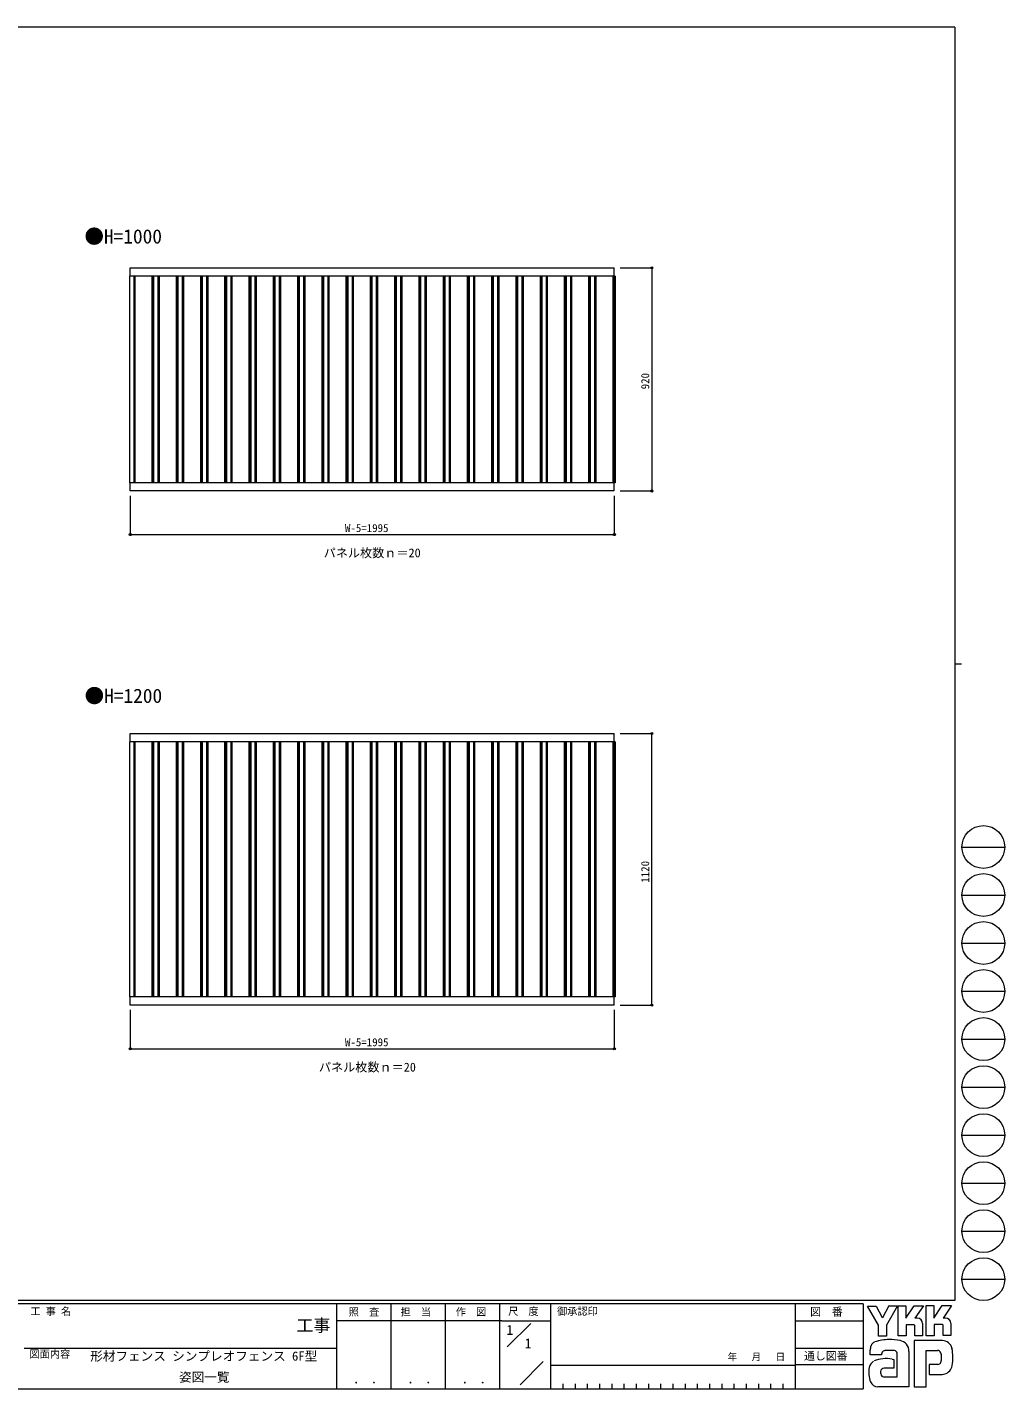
# Model space of a CAD drawing. Units: millimetres, scale not verified. Extents: x -3967 to 3967, y -2821 to 2821.
# Drawn here: x -62 to 3967, y -2821 to 2793 of the extents above; entities that cross this region are included whole.
import ezdxf
from ezdxf.enums import TextEntityAlignment as Align

# ---------------------------------------------------------------- set-up
doc = ezdxf.new("R2010")
doc.units = ezdxf.units.MM
doc.header["$LTSCALE"] = 10
doc.layers.add('0-0_0', color=3, linetype='Continuous')
for name, color, linetype, lineweight in [('0-1_USER1', 4, 'Continuous', 9), ('0-2_YKK_ZWAK', 6, 'Continuous', 9), ('0-3_YKK_11', 7, 'Continuous', 9)]:
    doc.layers.add(name, color=color, linetype=linetype, lineweight=lineweight)
doc.styles.add('ＭＳ ゴシック', font='')
doc.styles.get('ＭＳ ゴシック').set_extended_font_data('MS Gothic')

msp = doc.modelspace()

# ---------------------------------------------------------------- linework, layer by layer
at = {"layer": '0-1_USER1'}
for p, q in [((362.76, 1800.87), (2357.76, 1800.87)), ((362.76, 1766.87), (362.76, 1800.87)), ((2357.76, 1766.87), (2357.76, 1800.87)), ((2361.81, 1766.87), (358.81, 1766.87)), ((358.81, 1766.87), (358.81, 914.87)), ((376.61, 1766.87), (376.61, 914.87)), ((381.61, 1766.87), (381.61, 914.87)), ((451.61, 1766.87), (451.61, 914.87)), ((455.91, 1766.87), (455.91, 914.87)), ((458.81, 1766.87), (458.81, 914.87)), ((476.61, 1766.87), (476.61, 914.87)), ((481.61, 1766.87), (481.61, 914.87)), ((551.61, 1766.87), (551.61, 914.87)), ((555.91, 1766.87), (555.91, 914.87)), ((558.81, 1766.87), (558.81, 914.87)), ((576.61, 1766.87), (576.61, 914.87)), ((581.61, 1766.87), (581.61, 914.87)), ((651.61, 1766.87), (651.61, 914.87)), ((655.91, 1766.87), (655.91, 914.87)), ((658.81, 1766.87), (658.81, 914.87)), ((676.61, 1766.87), (676.61, 914.87)), ((681.61, 1766.87), (681.61, 914.87)), ((751.61, 1766.87), (751.61, 914.87)), ((755.91, 1766.87), (755.91, 914.87)), ((758.81, 1766.87), (758.81, 914.87)), ((776.61, 1766.87), (776.61, 914.87)), ((781.61, 1766.87), (781.61, 914.87)), ((851.61, 1766.87), (851.61, 914.87)), ((855.91, 1766.87), (855.91, 914.87)), ((858.81, 1766.87), (858.81, 914.87)), ((876.61, 1766.87), (876.61, 914.87)), ((881.61, 1766.87), (881.61, 914.87)), ((951.61, 1766.87), (951.61, 914.87)), ((955.91, 1766.87), (955.91, 914.87)), ((958.81, 1766.87), (958.81, 914.87)), ((976.61, 1766.87), (976.61, 914.87)), ((981.61, 1766.87), (981.61, 914.87)), ((1051.61, 1766.87), (1051.61, 914.87)), ((1055.91, 1766.87), (1055.91, 914.87)), ((1058.81, 1766.87), (1058.81, 914.87)), ((1076.61, 1766.87), (1076.61, 914.87)), ((1081.61, 1766.87), (1081.61, 914.87)), ((1151.61, 1766.87), (1151.61, 914.87)), ((1155.91, 1766.87), (1155.91, 914.87)), ((1158.81, 1766.87), (1158.81, 914.87)), ((1176.61, 1766.87), (1176.61, 914.87)), ((1181.61, 1766.87), (1181.61, 914.87)), ((1251.61, 1766.87), (1251.61, 914.87)), ((1255.91, 1766.87), (1255.91, 914.87)), ((1258.81, 1766.87), (1258.81, 914.87)), ((1276.61, 1766.87), (1276.61, 914.87)), ((1281.61, 1766.87), (1281.61, 914.87)), ((1351.61, 1766.87), (1351.61, 914.87)), ((1355.91, 1766.87), (1355.91, 914.87)), ((1358.81, 1766.87), (1358.81, 914.87)), ((1376.61, 1766.87), (1376.61, 914.87)), ((1381.61, 1766.87), (1381.61, 914.87)), ((1451.61, 1766.87), (1451.61, 914.87)), ((1455.91, 1766.87), (1455.91, 914.87)), ((1458.81, 1766.87), (1458.81, 914.87)), ((1476.61, 1766.87), (1476.61, 914.87)), ((1481.61, 1766.87), (1481.61, 914.87)), ((1551.61, 1766.87), (1551.61, 914.87)), ((1555.91, 1766.87), (1555.91, 914.87)), ((1558.81, 1766.87), (1558.81, 914.87)), ((1576.61, 1766.87), (1576.61, 914.87)), ((1581.61, 1766.87), (1581.61, 914.87)), ((1651.61, 1766.87), (1651.61, 914.87)), ((1655.91, 1766.87), (1655.91, 914.87)), ((1658.81, 1766.87), (1658.81, 914.87)), ((1676.61, 1766.87), (1676.61, 914.87)), ((1681.61, 1766.87), (1681.61, 914.87)), ((1751.61, 1766.87), (1751.61, 914.87)), ((1755.91, 1766.87), (1755.91, 914.87)), ((1758.81, 1766.87), (1758.81, 914.87)), ((1776.61, 1766.87), (1776.61, 914.87)), ((1781.61, 1766.87), (1781.61, 914.87)), ((1851.61, 1766.87), (1851.61, 914.87)), ((1855.91, 1766.87), (1855.91, 914.87)), ((1858.81, 1766.87), (1858.81, 914.87)), ((1876.61, 1766.87), (1876.61, 914.87)), ((1881.61, 1766.87), (1881.61, 914.87)), ((1951.61, 1766.87), (1951.61, 914.87)), ((1955.91, 1766.87), (1955.91, 914.87)), ((1958.81, 1766.87), (1958.81, 914.87)), ((1976.61, 1766.87), (1976.61, 914.87)), ((1981.61, 1766.87), (1981.61, 914.87)), ((2051.61, 1766.87), (2051.61, 914.87)), ((2055.91, 1766.87), (2055.91, 914.87)), ((2058.81, 1766.87), (2058.81, 914.87)), ((2076.61, 1766.87), (2076.61, 914.87)), ((2081.61, 1766.87), (2081.61, 914.87)), ((2151.61, 1766.87), (2151.61, 914.87)), ((2155.91, 1766.87), (2155.91, 914.87)), ((2158.81, 1766.87), (2158.81, 914.87)), ((2176.61, 1766.87), (2176.61, 914.87)), ((2181.61, 1766.87), (2181.61, 914.87)), ((2251.61, 1766.87), (2251.61, 914.87)), ((2255.91, 1766.87), (2255.91, 914.87)), ((2258.81, 1766.87), (2258.81, 914.87)), ((2276.61, 1766.87), (2276.61, 914.87)), ((2281.61, 1766.87), (2281.61, 914.87)), ((2351.61, 1766.87), (2351.61, 914.87)), ((2355.91, 1766.87), (2355.91, 914.87)), ((2358.99, 1766.87), (2358.99, 914.87)), ((2361.81, 1766.87), (2361.81, 914.87)), ((2361.81, 914.87), (358.81, 914.87)), ((362.76, 880.87), (362.76, 914.87)), ((2357.76, 880.87), (2357.76, 914.87)), ((2357.76, 880.87), (362.76, 880.87)), ((2361.81, -153.13), (358.81, -153.13)), ((358.81, -153.13), (358.81, -1205.13)), ((362.76, -119.13), (2357.76, -119.13)), ((362.76, -153.13), (362.76, -119.13)), ((376.61, -153.13), (376.61, -1205.13)), ((381.61, -153.13), (381.61, -1205.13)), ((451.61, -153.13), (451.61, -1205.13)), ((455.91, -153.13), (455.91, -1205.13)), ((458.81, -153.13), (458.81, -1205.13)), ((476.61, -153.13), (476.61, -1205.13)), ((481.61, -153.13), (481.61, -1205.13)), ((551.61, -153.13), (551.61, -1205.13)), ((555.91, -153.13), (555.91, -1205.13)), ((558.81, -153.13), (558.81, -1205.13)), ((576.61, -153.13), (576.61, -1205.13)), ((581.61, -153.13), (581.61, -1205.13)), ((651.61, -153.13), (651.61, -1205.13)), ((655.91, -153.13), (655.91, -1205.13)), ((658.81, -153.13), (658.81, -1205.13)), ((676.61, -153.13), (676.61, -1205.13)), ((681.61, -153.13), (681.61, -1205.13)), ((751.61, -153.13), (751.61, -1205.13)), ((755.91, -153.13), (755.91, -1205.13)), ((758.81, -153.13), (758.81, -1205.13)), ((776.61, -153.13), (776.61, -1205.13)), ((781.61, -153.13), (781.61, -1205.13)), ((851.61, -153.13), (851.61, -1205.13)), ((855.91, -153.13), (855.91, -1205.13)), ((858.81, -153.13), (858.81, -1205.13)), ((876.61, -153.13), (876.61, -1205.13)), ((881.61, -153.13), (881.61, -1205.13)), ((951.61, -153.13), (951.61, -1205.13)), ((955.91, -153.13), (955.91, -1205.13)), ((958.81, -153.13), (958.81, -1205.13)), ((976.61, -153.13), (976.61, -1205.13)), ((981.61, -153.13), (981.61, -1205.13)), ((1051.61, -153.13), (1051.61, -1205.13)), ((1055.91, -153.13), (1055.91, -1205.13)), ((1058.81, -153.13), (1058.81, -1205.13)), ((1076.61, -153.13), (1076.61, -1205.13)), ((1081.61, -153.13), (1081.61, -1205.13)), ((1151.61, -153.13), (1151.61, -1205.13)), ((1155.91, -153.13), (1155.91, -1205.13)), ((1158.81, -153.13), (1158.81, -1205.13)), ((1176.61, -153.13), (1176.61, -1205.13)), ((1181.61, -153.13), (1181.61, -1205.13)), ((1251.61, -153.13), (1251.61, -1205.13)), ((1255.91, -153.13), (1255.91, -1205.13)), ((1258.81, -153.13), (1258.81, -1205.13)), ((1276.61, -153.13), (1276.61, -1205.13)), ((1281.61, -153.13), (1281.61, -1205.13)), ((1351.61, -153.13), (1351.61, -1205.13)), ((1355.91, -153.13), (1355.91, -1205.13)), ((1358.81, -153.13), (1358.81, -1205.13)), ((1376.61, -153.13), (1376.61, -1205.13)), ((1381.61, -153.13), (1381.61, -1205.13)), ((1451.61, -153.13), (1451.61, -1205.13)), ((1455.91, -153.13), (1455.91, -1205.13)), ((1458.81, -153.13), (1458.81, -1205.13)), ((1476.61, -153.13), (1476.61, -1205.13)), ((1481.61, -153.13), (1481.61, -1205.13)), ((1551.61, -153.13), (1551.61, -1205.13)), ((1555.91, -153.13), (1555.91, -1205.13)), ((1558.81, -153.13), (1558.81, -1205.13)), ((1576.61, -153.13), (1576.61, -1205.13)), ((1581.61, -153.13), (1581.61, -1205.13)), ((1651.61, -153.13), (1651.61, -1205.13)), ((1655.91, -153.13), (1655.91, -1205.13)), ((1658.81, -153.13), (1658.81, -1205.13)), ((1676.61, -153.13), (1676.61, -1205.13)), ((1681.61, -153.13), (1681.61, -1205.13)), ((1751.61, -153.13), (1751.61, -1205.13)), ((1755.91, -153.13), (1755.91, -1205.13)), ((1758.81, -153.13), (1758.81, -1205.13)), ((1776.61, -153.13), (1776.61, -1205.13)), ((1781.61, -153.13), (1781.61, -1205.13)), ((1851.61, -153.13), (1851.61, -1205.13)), ((1855.91, -153.13), (1855.91, -1205.13)), ((1858.81, -153.13), (1858.81, -1205.13)), ((1876.61, -153.13), (1876.61, -1205.13)), ((1881.61, -153.13), (1881.61, -1205.13)), ((1951.61, -153.13), (1951.61, -1205.13)), ((1955.91, -153.13), (1955.91, -1205.13)), ((1958.81, -153.13), (1958.81, -1205.13)), ((1976.61, -153.13), (1976.61, -1205.13)), ((1981.61, -153.13), (1981.61, -1205.13)), ((2051.61, -153.13), (2051.61, -1205.13)), ((2055.91, -153.13), (2055.91, -1205.13)), ((2058.81, -153.13), (2058.81, -1205.13)), ((2076.61, -153.13), (2076.61, -1205.13)), ((2081.61, -153.13), (2081.61, -1205.13)), ((2151.61, -153.13), (2151.61, -1205.13)), ((2155.91, -153.13), (2155.91, -1205.13)), ((2158.81, -153.13), (2158.81, -1205.13)), ((2176.61, -153.13), (2176.61, -1205.13)), ((2181.61, -153.13), (2181.61, -1205.13)), ((2251.61, -153.13), (2251.61, -1205.13)), ((2255.91, -153.13), (2255.91, -1205.13)), ((2258.81, -153.13), (2258.81, -1205.13)), ((2276.61, -153.13), (2276.61, -1205.13)), ((2281.61, -153.13), (2281.61, -1205.13)), ((2351.61, -153.13), (2351.61, -1205.13)), ((2355.91, -153.13), (2355.91, -1205.13)), ((2357.76, -153.13), (2357.76, -119.13)), ((2358.99, -153.13), (2358.99, -1205.13)), ((2361.81, -153.13), (2361.81, -1205.13)), ((2361.81, -1205.13), (358.81, -1205.13)), ((362.76, -1239.13), (362.76, -1205.13)), ((2357.76, -1239.13), (2357.76, -1205.13)), ((2357.76, -1239.13), (362.76, -1239.13))]:
    msp.add_line(p, q, dxfattribs=at)
at = {"layer": '0-2_YKK_ZWAK'}
for p, q in [((2381.96, 1800.87), (2512.96, 1800.87)), ((2511.96, 1800.87), (2511.96, 880.87)), ((362.76, 860.87), (362.76, 699.87)), ((2357.76, 860.87), (2357.76, 699.87)), ((2381.96, 880.87), (2512.96, 880.87)), ((362.76, 700.87), (2357.76, 700.87)), ((2381.96, -119.13), (2512.96, -119.13)), ((2511.96, -1239.13), (2511.96, -119.13)), ((362.76, -1259.13), (362.76, -1420.13)), ((2357.76, -1259.13), (2357.76, -1420.13)), ((2381.96, -1239.13), (2512.96, -1239.13)), ((362.76, -1419.13), (2357.76, -1419.13))]:
    msp.add_line(p, q, dxfattribs=at)
for centre in [(2511.96, 1800.87), (2511.96, 880.87), (362.76, 700.87), (2357.76, 700.87), (2511.96, -119.13), (2511.96, -1239.13), (362.76, -1419.13), (2357.76, -1419.13)]:
    msp.add_circle(centre, 4.25, dxfattribs=at)
at = {"layer": '0-3_YKK_11'}
for p, q in [((3760.92, 2793), (-3939.08, 2793)), ((3760.92, 2793), (3760.92, -2457)), ((3760.92, 168), (3788.92, 168)), ((3790.68, -587.16), (3967.08, -587.16)), ((3790.68, -785.12), (3967.08, -785.12)), ((3790.68, -983.08), (3967.08, -983.08)), ((3790.68, -1181.04), (3967.08, -1181.04)), ((3790.68, -1379), (3967.08, -1379)), ((3790.68, -1576.96), (3967.08, -1576.96)), ((3790.68, -1774.92), (3967.08, -1774.92)), ((3790.68, -1972.88), (3967.08, -1972.88)), ((3790.68, -2170.84), (3967.08, -2170.84)), ((3790.68, -2368.8), (3967.08, -2368.8)), ((3760.92, -2457), (-3939.08, -2457)), ((3382.92, -2471), (-3939.08, -2471)), ((1212.92, -2471), (1212.92, -2821)), ((1436.92, -2471), (1436.92, -2821)), ((1660.92, -2471), (1660.92, -2821)), ((1884.92, -2471), (1884.92, -2821)), ((2094.92, -2471), (2094.92, -2821)), ((3102.91, -2471), (3102.91, -2821)), ((3382.92, -2471), (3382.92, -2821)), ((3447.24, -2558.99), (3401.29, -2480.06)), ((3401.29, -2480.06), (3436.42, -2480.06)), ((3436.42, -2480.06), (3461.56, -2527.09)), ((3489.28, -2478.98), (3463.72, -2528.71)), ((3525.54, -2478.98), (3480.21, -2559.26)), ((3489.28, -2478.98), (3525.54, -2478.98)), ((3527.51, -2603.31), (3527.51, -2479.25)), ((3527.51, -2479.25), (3559.68, -2479.25)), ((3559.68, -2530.23), (3593.47, -2478.71)), ((3559.68, -2479.25), (3559.68, -2530.23)), ((3593.47, -2478.71), (3631.72, -2478.71)), ((3631.72, -2478.71), (3596.32, -2530.06)), ((3642.66, -2602.23), (3642.66, -2478.17)), ((3642.66, -2478.17), (3675.37, -2478.17)), ((3675.37, -2530.08), (3709.69, -2478.17)), ((3675.37, -2478.17), (3675.37, -2530.08)), ((3709.69, -2478.17), (3747.53, -2478.17)), ((3743.75, -2484.65), (3712.53, -2529.25)), ((3747.53, -2478.17), (3743.75, -2484.65)), ((1894.76, -2540.99), (1212.92, -2540.99)), ((1894.76, -2540.99), (2094.92, -2540.99)), ((1916.62, -2648.36), (2013.55, -2551.43)), ((3102.91, -2541), (3382.92, -2541)), ((3447.24, -2603.58), (3447.24, -2558.99)), ((3461.56, -2527.09), (3463.72, -2528.71)), ((3480.21, -2559.26), (3480.21, -2603.58)), ((3592.66, -2556.82), (3560.76, -2556.82)), ((3560.76, -2556.82), (3560.76, -2603.31)), ((3596.98, -2558.45), (3592.66, -2556.82)), ((3606.71, -2530.06), (3596.32, -2530.06)), ((3596.98, -2602.5), (3596.98, -2558.45)), ((3628.33, -2551.69), (3628.33, -2602.5)), ((3722.92, -2529.25), (3712.53, -2529.25)), ((3712.94, -2601.96), (3712.94, -2558.17)), ((3744.56, -2551.69), (3744.56, -2601.96)), ((3480.21, -2603.58), (3447.24, -2603.58)), ((3560.76, -2603.31), (3527.51, -2603.31)), ((3593.2, -2621.96), (3593.2, -2813.06)), ((3709.15, -2621.96), (3593.2, -2621.96)), ((3628.33, -2602.5), (3596.98, -2602.5)), ((3676.72, -2602.23), (3642.66, -2602.23)), ((3712.94, -2601.46), (3713.44, -2601.96)), ((3744.56, -2601.96), (3712.94, -2601.96)), ((-75.08, -2652.99), (1212.92, -2652.99)), ((3102.91, -2652.99), (3382.92, -2652.99)), ((3512.38, -2663.05), (3475.4, -2663.75)), ((3523.19, -2771.71), (3523.19, -2674.4)), ((3572.11, -2666.83), (3572.11, -2812.79)), ((3643.47, -2813.06), (3643.47, -2663.59)), ((3643.47, -2663.59), (3689.96, -2663.59)), ((3704.65, -2678.56), (3704.83, -2704.91)), ((1969.64, -2804.45), (2064.88, -2709.21)), ((2094.92, -2723), (3102.91, -2723)), ((3382.92, -2722.99), (3102.91, -2722.99)), ((3509.67, -2736.3), (3469.73, -2736.35)), ((3502.65, -2698.73), (3509.67, -2700.35)), ((3509.67, -2700.35), (3509.67, -2736.3)), ((3691.04, -2720.89), (3655.63, -2720.89)), ((3655.63, -2720.89), (3655.63, -2762.25)), ((2145.32, -2800), (2145.32, -2821)), ((2195.72, -2800), (2195.72, -2821)), ((2246.12, -2800), (2246.12, -2821)), ((2296.52, -2800), (2296.52, -2821)), ((2346.92, -2800), (2346.92, -2821)), ((2397.32, -2800), (2397.32, -2821)), ((2447.72, -2800), (2447.72, -2821)), ((2498.12, -2800), (2498.12, -2821)), ((2548.52, -2800), (2548.52, -2821)), ((2598.92, -2800), (2598.92, -2821)), ((2649.32, -2800), (2649.32, -2821)), ((2699.72, -2800), (2699.72, -2821)), ((2750.12, -2800), (2750.12, -2821)), ((2800.52, -2800), (2800.52, -2821)), ((2850.92, -2800), (2850.92, -2821)), ((2901.32, -2800), (2901.32, -2821)), ((2951.72, -2800), (2951.72, -2821)), ((3002.11, -2800), (3002.11, -2821)), ((3052.51, -2800), (3052.51, -2821)), ((3466.97, -2771.71), (3523.19, -2771.71)), ((3518.86, -2771.71), (3522.38, -2771.71)), ((3523.19, -2771.7), (3523.2, -2771.71)), ((3655.63, -2762.25), (3708.88, -2762.25)), ((3708.88, -2762.25), (3719.69, -2759.82)), ((-3939.08, -2821), (3382.92, -2821)), ((3458.59, -2813.6), (3443.72, -2813.6)), ((3568.87, -2813.33), (3458.59, -2813.6)), ((3572.11, -2812.79), (3568.87, -2813.33)), ((3593.2, -2813.06), (3635.63, -2813.06)), ((3635.63, -2813.06), (3643.47, -2813.06))]:
    msp.add_line(p, q, dxfattribs=at)
for points in [[(3712.94, -2558.17), (3708.61, -2556.55), (3676.72, -2556.55), (3676.72, -2602.23)], [(3458.59, -2681.7), (3412.1, -2681.7), (3412.1, -2662.41)]]:
    msp.add_lwpolyline(points, dxfattribs=at)
for centre in [(3878.88, -587.16), (3878.88, -785.12), (3878.88, -983.08), (3878.88, -1181.04), (3878.88, -1379), (3878.88, -1576.96), (3878.88, -1774.92), (3878.88, -1972.88), (3878.88, -2170.84), (3878.88, -2368.8)]:
    msp.add_circle(centre, 88.2, dxfattribs=at)
for centre, radius, start, end in [((3606.71, -2551.69), 21.62, 0.00166, 89.99604), ((3722.92, -2550.88), 21.62, 0.00166, 89.99604), ((3438.98, -2651.55), 24.44, 109.02127, 161.51264), ((3490.14, -2795.01), 176.8, 89.89165, 109.30848), ((3495.33, -2825.63), 207.48, 78.7801, 91.46938), ((3528.22, -2665.96), 44.48, 40.66422, 80.31694), ((3526.01, -2665.85), 46.12, 358.78059, 38.76563), ((3707.64, -2665.4), 43.41, 14.44572, 87.08746), ((3462.51, -2662.66), 50.37, 158.41083, 179.71775), ((3479.67, -2681.07), 21.09, 138.46382, 181.71359), ((3474.07, -2680.71), 17.01, 85.50551, 126.78038), ((3507.48, -2678.54), 16.25, 14.7552, 72.44995), ((3691.57, -2675.79), 12.29, 16.43123, 96.91661), ((3668.23, -2683.08), 36.73, 4.93423, 17.03552), ((3544.58, -2692.87), 208.6, 350.99027, 10.67625), ((3517.41, -2754.95), 110.83, 168.76372, 199.80079), ((3447.19, -2740.27), 39.08, 121.82711, 169.08475), ((3478.12, -2829.54), 133.09, 79.38098, 112.05825), ((3478.74, -2754.28), 23.68, 171.08203, 216.71923), ((3469.82, -2750.79), 14.45, 90.33953, 178.03639), ((3691.05, -2707.84), 13.06, 269.95468, 342.90145), ((3668.02, -2701.41), 36.97, 343.6902, 354.75362), ((3708.27, -2718.45), 42.91, 285.44291, 349.90448), ((3447.32, -2775.43), 38.23, 207.31435, 263.59464), ((3469.42, -2756.65), 15.26, 230.9728, 260.75491)]:
    msp.add_arc(centre, radius, start, end, dxfattribs=at)

# ---------------------------------------------------------------- texts
at = {"layer": '0-0_0', "style": 'ＭＳ ゴシック'}
for s, height, p in [('●H=1000', 58.65, (173.93, 1883.55)), ('パネル枚数ｎ＝20', 36.66, (1159.58, 596.34)), ('●H=1200', 58.65, (174.61, -10.67)), ('パネル枚数ｎ＝20', 36.66, (1139.88, -1524.12)), ('1', 41.06, (1912.92, -2610.99)), ('1', 41.06, (1988.25, -2666.99)), ('形材フェンス シンプレオフェンス 6F型', 38.12, (197.38, -2716.71)), ('姿図一覧', 38.12, (563.46, -2803.38))]:
    msp.add_text(s, height=height, dxfattribs=at).set_placement(p, align=Align.BOTTOM_LEFT)
at = {"layer": '0-2_YKK_ZWAK', "style": 'ＭＳ ゴシック'}
for s, p in [('920', (2511.29, 1300.07)), ('1120', (2511.29, -734.33))]:
    msp.add_text(s, height=32.99, rotation=90, dxfattribs=at).set_placement(p, align=Align.BOTTOM_LEFT)
for p in [(1247.46, 701.54), (1247.46, -1418.46)]:
    msp.add_text('W-5=1995', height=32.99, dxfattribs=at).set_placement(p, align=Align.BOTTOM_LEFT)
at = {"layer": '0-3_YKK_11', "style": 'ＭＳ ゴシック'}
for s, height, p in [('工 事 名', 30.79, (-48.96, -2526.33)), ('照  査', 30.79, (1262.81, -2528.8)), ('担  当', 30.79, (1476.46, -2528.8)), ('作  図', 30.79, (1704.12, -2528.62)), ('尺  度', 30.79, (1920.04, -2526.37)), ('御承認印', 30.79, (2121.59, -2526.33)), ('図\u3000番', 32.84, (3164.89, -2529.62)), ('工事', 51.32, (1047.23, -2600.56)), ('図面内容', 30.79, (-52.91, -2702.48)), ('年   月   日', 29.03, (2824.68, -2712.69)), ('通し図番', 32.84, (3139.71, -2711.85)), (' ． ．', 35.92, (1257.47, -2810.46)), (' ． ．', 35.92, (1481.47, -2810.46)), (' ． ．', 35.92, (1705.47, -2810.46))]:
    msp.add_text(s, height=height, dxfattribs=at).set_placement(p, align=Align.BOTTOM_LEFT)

doc.saveas('drawing.dxf')
